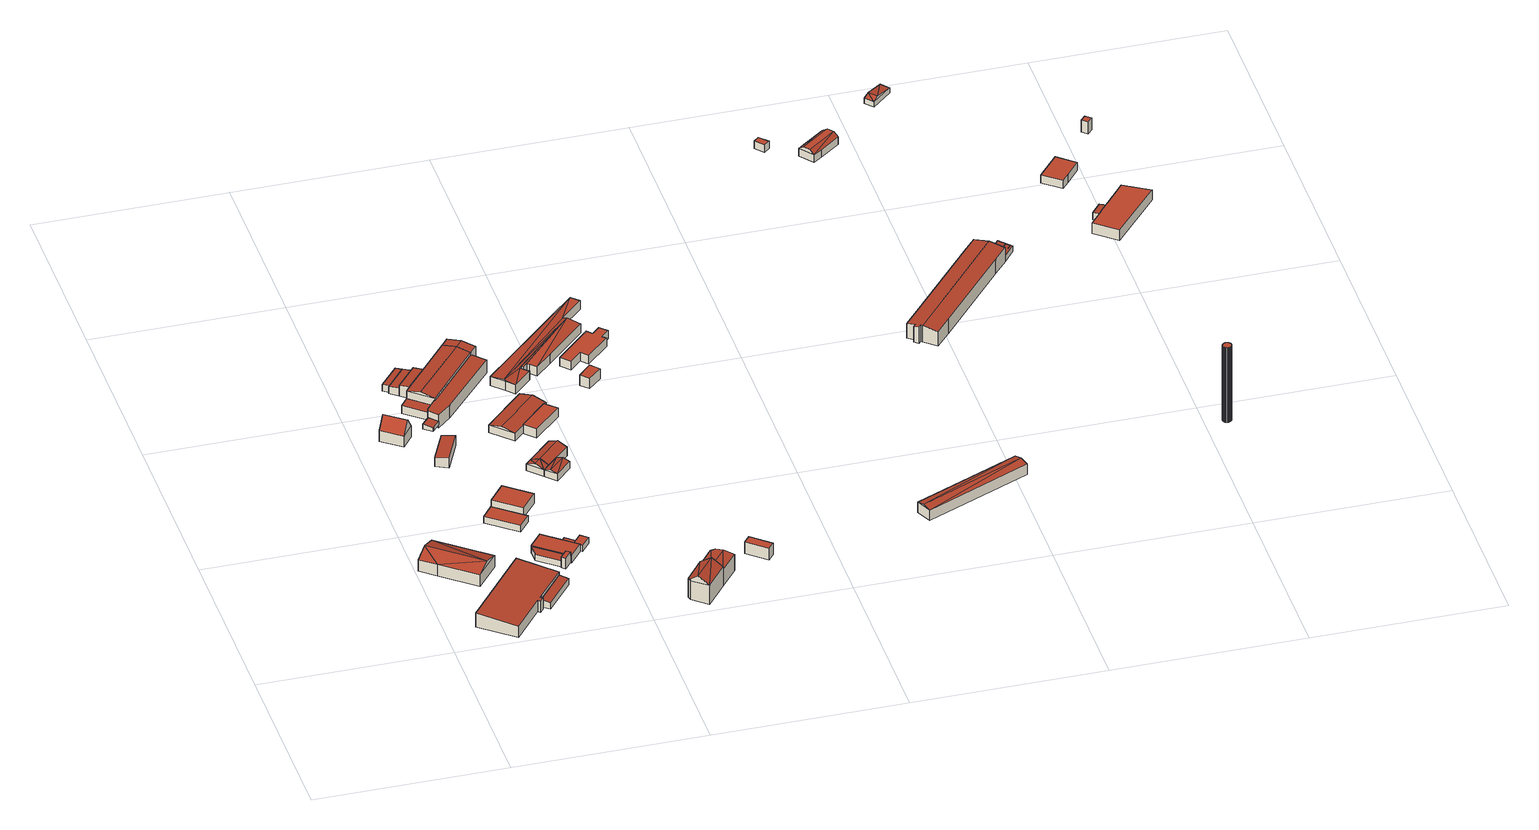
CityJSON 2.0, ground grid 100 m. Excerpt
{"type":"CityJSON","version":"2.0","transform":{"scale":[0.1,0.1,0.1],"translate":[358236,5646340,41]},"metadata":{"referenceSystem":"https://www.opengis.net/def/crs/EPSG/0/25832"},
"CityObjects":{
"building1":{"type":"Building","attributes":{"Gemeindeschluessel":"05315000","Geometrietyp2DReferenz":"3000","function":"31001_2000","roofType":"5000","measuredHeight":9.55},"geometry":[{"type":"Solid","lod":"2","boundaries":[[[[0,1,2,3]],[[4,5,1,0]],[[6,7,5,4]],[[8,9,7,6]],[[3,2,9,8]],[[8,6,10]],[[8,10,11]],[[11,3,8]],[[10,4,0]],[[0,11,10]],[[4,10,6]],[[3,11,0]],[[1,5,7,9,2]]]],"semantics":{"surfaces":[{"type":"WallSurface"},{"type":"RoofSurface"},{"type":"GroundSurface"}],"values":[[0,0,0,0,0,1,1,1,1,1,0,0,2]]}}]},
"building2":{"type":"Building","attributes":{"Gemeindeschluessel":"05315000","Geometrietyp2DReferenz":"3000","function":"31001_2000"},"children":["building2-1","building2-2"]},
"building2-1":{"type":"BuildingPart","attributes":{"roofType":"2100","measuredHeight":4.45},"parents":["building2"],"geometry":[{"type":"Solid","lod":"2","boundaries":[[[[12,13,14,15]],[[16,17,13,12]],[[18,19,17,16]],[[20,21,19,18]],[[16,12,15,20,18]],[[14,13,17,19,21]],[[21,20,15,14]]]],"semantics":{"surfaces":[{"type":"WallSurface"},{"type":"RoofSurface"},{"type":"GroundSurface"},{"type":"ClosureSurface"}],"values":[[0,0,0,0,1,2,3]]}}]},
"building2-2":{"type":"BuildingPart","attributes":{"roofType":"2100","measuredHeight":8.29},"parents":["building2"],"geometry":[{"type":"Solid","lod":"2","boundaries":[[[[22,15,14,23,24]],[[21,20,25]],[[26,27,21,25]],[[28,29,27,26]],[[30,31,29,28]],[[32,33,31,30]],[[34,35,33,32]],[[36,37,35,34]],[[24,23,37,36]],[[34,32,30,28,26,25,22,24,36]],[[14,21,27,29,31,33,35,37,23]],[[15,22,25,20]],[[21,14,15,20]]]],"semantics":{"surfaces":[{"type":"WallSurface"},{"type":"RoofSurface"},{"type":"GroundSurface"},{"type":"ClosureSurface"}],"values":[[0,0,0,0,0,0,0,0,0,1,2,0,3]]}}]},
"building3":{"type":"Building","attributes":{"Gemeindeschluessel":"05315000","Geometrietyp2DReferenz":"3000","function":"31001_1000","roofType":"3100","measuredHeight":12.95},"address":[{"country":"Germany","locality":"Köln","thoroughfareNumber":"4","thoroughfareName":"Sachsenbergstr."}],"geometry":[{"type":"Solid","lod":"2","boundaries":[[[[38,39,40,41]],[[42,43,39,38]],[[44,45,43,42]],[[41,40,45,44]],[[38,46,42]],[[44,47,41]],[[41,47,46,38]],[[42,46,47,44]],[[39,43,45,40]]]],"semantics":{"surfaces":[{"type":"WallSurface"},{"type":"RoofSurface"},{"type":"GroundSurface"}],"values":[[0,0,0,0,0,0,1,1,2]]}}]},
"building4":{"type":"Building","attributes":{"Gemeindeschluessel":"05315000","Geometrietyp2DReferenz":"3000","function":"31001_2000","roofType":"1000","measuredHeight":3.87},"geometry":[{"type":"Solid","lod":"2","boundaries":[[[[48,49,50,51]],[[52,53,49,48]],[[54,55,53,52]],[[51,50,55,54]],[[52,48,51,54]],[[49,53,55,50]]]],"semantics":{"surfaces":[{"type":"WallSurface"},{"type":"RoofSurface"},{"type":"GroundSurface"}],"values":[[0,0,0,0,1,2]]}}]},
"building5":{"type":"Building","attributes":{"Gemeindeschluessel":"05315000","Geometrietyp2DReferenz":"3000","function":"31001_2000","roofType":"2100","measuredHeight":3.9},"geometry":[{"type":"Solid","lod":"2","boundaries":[[[[56,57,58,59]],[[60,61,57,56]],[[62,63,61,60]],[[59,58,63,62]],[[60,56,59,62]],[[57,61,63,58]]]],"semantics":{"surfaces":[{"type":"WallSurface"},{"type":"RoofSurface"},{"type":"GroundSurface"}],"values":[[0,0,0,0,1,2]]}}]},
"building6":{"type":"Building","attributes":{"Gemeindeschluessel":"05315000","Geometrietyp2DReferenz":"3000","function":"31001_2000","roofType":"2100","measuredHeight":6.06},"geometry":[{"type":"Solid","lod":"2","boundaries":[[[[64,65,66,67]],[[68,69,65,64]],[[70,71,69,68]],[[67,66,71,70]],[[68,64,67,70]],[[65,69,71,66]]]],"semantics":{"surfaces":[{"type":"WallSurface"},{"type":"RoofSurface"},{"type":"GroundSurface"}],"values":[[0,0,0,0,1,2]]}}]},
"building7":{"type":"Building","attributes":{"Gemeindeschluessel":"05315000","Geometrietyp2DReferenz":"3000","function":"31001_2000"},"children":["building7-1","building7-2"]},
"building7-1":{"type":"BuildingPart","attributes":{"roofType":"9999","measuredHeight":6.12},"parents":["building7"],"geometry":[{"type":"Solid","lod":"2","boundaries":[[[[72,73,74,75,76]],[[74,77,78,75]],[[73,79,80,77,74]],[[79,73,72,81]],[[76,82,83,81,72]],[[75,78,82,76]],[[83,80,79,81]],[[77,80,83,82,78]]]],"semantics":{"surfaces":[{"type":"RoofSurface"},{"type":"WallSurface"},{"type":"GroundSurface"}],"values":[[0,1,1,1,1,1,1,2]]}}]},
"building7-2":{"type":"BuildingPart","attributes":{"roofType":"1000","measuredHeight":4.29},"parents":["building7"],"geometry":[{"type":"Solid","lod":"2","boundaries":[[[[84,85,86,87]],[[88,89,85,84]],[[90,91,89,88]],[[92,93,91,90]],[[94,95,93,92]],[[81,83,95,94]],[[87,86,80,79]],[[81,94,92,90,88,84,87,79]],[[85,89,91,93,95,83,80,86]],[[83,81,79,80]]]],"semantics":{"surfaces":[{"type":"WallSurface"},{"type":"RoofSurface"},{"type":"GroundSurface"},{"type":"ClosureSurface"}],"values":[[0,0,0,0,0,0,0,1,2,3]]}}]},
"building8":{"type":"Building","attributes":{"Gemeindeschluessel":"05315000","Geometrietyp2DReferenz":"3000","function":"51009_1610","roofType":"1000","measuredHeight":5.78},"geometry":[{"type":"Solid","lod":"2","boundaries":[[[[96,97,98,99]],[[100,101,97,96]],[[102,103,101,100]],[[99,98,103,102]],[[100,96,99,102]],[[97,101,103,98]]]],"semantics":{"surfaces":[{"type":"WallSurface"},{"type":"RoofSurface"},{"type":"GroundSurface"}],"values":[[0,0,0,0,1,2]]}}]},
"building9":{"type":"Building","attributes":{"Gemeindeschluessel":"05315000","Geometrietyp2DReferenz":"3000","function":"31001_2460","roofType":"2100","measuredHeight":2.67},"geometry":[{"type":"Solid","lod":"2","boundaries":[[[[104,105,106,107]],[[108,109,105,104]],[[110,111,109,108]],[[112,113,111,110]],[[107,106,113,112]],[[110,108,104,107,112]],[[105,109,111,113,106]]]],"semantics":{"surfaces":[{"type":"WallSurface"},{"type":"RoofSurface"},{"type":"GroundSurface"}],"values":[[0,0,0,0,0,1,2]]}}]},
"building10":{"type":"Building","attributes":{"Gemeindeschluessel":"05315000","Geometrietyp2DReferenz":"3000","function":"31001_2000","roofType":"1000","measuredHeight":3.77},"geometry":[{"type":"Solid","lod":"2","boundaries":[[[[114,115,116,117]],[[118,119,115,114]],[[120,121,119,118]],[[117,116,121,120]],[[118,114,117,120]],[[115,119,121,116]]]],"semantics":{"surfaces":[{"type":"WallSurface"},{"type":"RoofSurface"},{"type":"GroundSurface"}],"values":[[0,0,0,0,1,2]]}}]},
"building11":{"type":"Building","attributes":{"Gemeindeschluessel":"05315000","Geometrietyp2DReferenz":"3000","function":"31001_2000","roofType":"2100","measuredHeight":4.21},"geometry":[{"type":"Solid","lod":"2","boundaries":[[[[122,123,124,125]],[[126,127,123,122]],[[128,129,127,126]],[[125,124,129,128]],[[126,122,125,128]],[[123,127,129,124]]]],"semantics":{"surfaces":[{"type":"WallSurface"},{"type":"RoofSurface"},{"type":"GroundSurface"}],"values":[[0,0,0,0,1,2]]}}]},
"building12":{"type":"Building","attributes":{"Gemeindeschluessel":"05315000","Geometrietyp2DReferenz":"3000","function":"31001_2000","roofType":"1000","measuredHeight":3.73},"geometry":[{"type":"Solid","lod":"2","boundaries":[[[[118,119,121,120]],[[130,131,119,118]],[[132,133,131,130]],[[134,135,133,132]],[[136,137,135,134]],[[120,121,137,136]],[[134,132,130,118,120,136]],[[119,131,133,135,137,121]]]],"semantics":{"surfaces":[{"type":"WallSurface"},{"type":"RoofSurface"},{"type":"GroundSurface"}],"values":[[0,0,0,0,0,0,1,2]]}}]},
"building13":{"type":"Building","attributes":{"Gemeindeschluessel":"05315000","Geometrietyp2DReferenz":"3000","function":"31001_2000"},"children":["building13-1","building13-2"]},
"building13-1":{"type":"BuildingPart","attributes":{"roofType":"2100","measuredHeight":7.08},"parents":["building13"],"geometry":[{"type":"Solid","lod":"2","boundaries":[[[[138,139,140,141,142]],[[143,144,139,138]],[[145,146,147,144,143]],[[143,138,142,145]],[[139,144,147,140]],[[146,145,142,141]],[[140,147,146,141]]]],"semantics":{"surfaces":[{"type":"WallSurface"},{"type":"RoofSurface"},{"type":"GroundSurface"},{"type":"ClosureSurface"}],"values":[[0,0,0,1,2,0,3]]}}]},
"building13-2":{"type":"BuildingPart","attributes":{"roofType":"2100","measuredHeight":4.71},"parents":["building13"],"geometry":[{"type":"Solid","lod":"2","boundaries":[[[[148,149,147,146]],[[125,150,149,148]],[[128,151,150,125]],[[152,153,151,128]],[[141,140,153,152]],[[152,128,125,148,146,141]],[[149,150,151,153,140,147]],[[140,141,146,147]]]],"semantics":{"surfaces":[{"type":"WallSurface"},{"type":"RoofSurface"},{"type":"GroundSurface"},{"type":"ClosureSurface"}],"values":[[0,0,0,0,0,1,2,3]]}}]},
"building14":{"type":"Building","attributes":{"Gemeindeschluessel":"05315000","Geometrietyp2DReferenz":"3000","function":"31001_2000"},"children":["building14-1","building14-2","building14-3","building14-4"]},
"building14-1":{"type":"BuildingPart","attributes":{"roofType":"3100","measuredHeight":10.9},"parents":["building14"],"geometry":[{"type":"Solid","lod":"2","boundaries":[[[[154,155,156,157,158]],[[159,160,155,154]],[[161,162,163,160,159]],[[154,164,159]],[[158,165,164,154]],[[159,164,165,161]],[[155,160,163,156]],[[162,161,166,167,158,157]],[[156,163,162,157]],[[166,161,165]],[[158,167,165]],[[167,166,165]]]],"semantics":{"surfaces":[{"type":"WallSurface"},{"type":"RoofSurface"},{"type":"GroundSurface"},{"type":"ClosureSurface"}],"values":[[0,0,0,0,1,1,2,0,3,0,0,3]]}}]},
"building14-2":{"type":"BuildingPart","attributes":{"roofType":"2100","measuredHeight":4.96},"parents":["building14"],"geometry":[{"type":"Solid","lod":"2","boundaries":[[[[168,169,170,171]],[[172,173,169,168]],[[171,174,172,168]],[[175,170,169,173]],[[173,172,174,175]],[[170,175,174,171]]]],"semantics":{"surfaces":[{"type":"WallSurface"},{"type":"RoofSurface"},{"type":"GroundSurface"},{"type":"ClosureSurface"}],"values":[[0,0,1,2,3,3]]}}]},
"building14-3":{"type":"BuildingPart","attributes":{"roofType":"3100","measuredHeight":10.9},"parents":["building14"],"geometry":[{"type":"Solid","lod":"2","boundaries":[[[[176,177,178,179]],[[157,156,177,176]],[[179,178,173,172,180]],[[176,179,180,181,165,167,157]],[[162,166,165,181,182]],[[180,182,181]],[[177,156,163,183,175,173,178]],[[156,157,162,184,163]],[[184,162,182,185]],[[183,163,184,185]],[[174,186,185,182,180,172]],[[173,175,174,172]],[[183,185,186,174,175]],[[167,166,162,157]],[[165,166,167]]]],"semantics":{"surfaces":[{"type":"WallSurface"},{"type":"RoofSurface"},{"type":"GroundSurface"},{"type":"ClosureSurface"}],"values":[[0,0,0,1,1,0,2,3,0,3,0,3,3,0,3]]}}]},
"building14-4":{"type":"BuildingPart","attributes":{"roofType":"2100","measuredHeight":8.38},"parents":["building14"],"geometry":[{"type":"Solid","lod":"2","boundaries":[[[[187,188,189,190]],[[191,192,188,187]],[[193,171,170,192,191]],[[185,183,175,174,186]],[[194,195,163,184]],[[196,197,195,194]],[[190,189,197,196]],[[194,184,185,186,193,191,187,190,196]],[[188,192,170,175,183,163,195,197,189]],[[171,193,186,174]],[[175,170,171,174]],[[183,185,184,163]]]],"semantics":{"surfaces":[{"type":"WallSurface"},{"type":"RoofSurface"},{"type":"GroundSurface"},{"type":"ClosureSurface"}],"values":[[0,0,0,0,0,0,0,1,2,0,3,3]]}}]},
"building15":{"type":"Building","attributes":{"Gemeindeschluessel":"05315000","Geometrietyp2DReferenz":"3000","function":"51009_1610"},"children":["building15-1","building15-2"]},
"building15-1":{"type":"BuildingPart","attributes":{"roofType":"3100","measuredHeight":5.27},"parents":["building15"],"geometry":[{"type":"Solid","lod":"2","boundaries":[[[[198,199,200,201]],[[202,203,204,199,198]],[[201,200,205,206]],[[198,207,202]],[[206,208,201]],[[198,201,208]],[[208,207,198]],[[207,208,206]],[[206,202,207]],[[199,204,209,205,200]],[[209,210,203,202,206,205]],[[204,203,210,209]]]],"semantics":{"surfaces":[{"type":"WallSurface"},{"type":"RoofSurface"},{"type":"GroundSurface"},{"type":"ClosureSurface"}],"values":[[0,0,0,0,0,1,1,1,1,2,0,3]]}}]},
"building15-2":{"type":"BuildingPart","attributes":{"roofType":"3100","measuredHeight":6.08},"parents":["building15"],"geometry":[{"type":"Solid","lod":"2","boundaries":[[[[211,212,213,214]],[[210,209,212,211]],[[214,213,204,203]],[[211,215,210]],[[203,216,214]],[[216,215,211]],[[211,214,216]],[[203,210,215]],[[215,216,203]],[[212,209,204,213]],[[209,210,203,204]]]],"semantics":{"surfaces":[{"type":"WallSurface"},{"type":"RoofSurface"},{"type":"GroundSurface"},{"type":"ClosureSurface"}],"values":[[0,0,0,0,0,1,1,1,1,2,3]]}}]},
"building16":{"type":"Building","attributes":{"Gemeindeschluessel":"05315000","Geometrietyp2DReferenz":"3000","function":"31001_2000","roofType":"3100","measuredHeight":7.46},"geometry":[{"type":"Solid","lod":"2","boundaries":[[[[217,218,219,211]],[[220,221,218,217]],[[210,222,221,220]],[[211,219,222,210]],[[217,223,220]],[[210,224,211]],[[211,224,223,217]],[[220,223,224,210]],[[218,221,222,219]]]],"semantics":{"surfaces":[{"type":"WallSurface"},{"type":"RoofSurface"},{"type":"GroundSurface"}],"values":[[0,0,0,0,0,0,1,1,2]]}}]},
"building17":{"type":"Building","attributes":{"Gemeindeschluessel":"05315000","Geometrietyp2DReferenz":"3000","function":"31001_2000","roofType":"3100","measuredHeight":6.03},"geometry":[{"type":"Solid","lod":"2","boundaries":[[[[225,226,227,228]],[[229,230,226,225]],[[231,232,230,229]],[[228,227,232,231]],[[225,233,229]],[[231,234,228]],[[228,234,233,225]],[[229,233,234,231]],[[226,230,232,227]]]],"semantics":{"surfaces":[{"type":"WallSurface"},{"type":"RoofSurface"},{"type":"GroundSurface"}],"values":[[0,0,0,0,0,0,1,1,2]]}}]},
"building18":{"type":"Building","attributes":{"Gemeindeschluessel":"05315000","Geometrietyp2DReferenz":"3000","function":"31001_2000"},"children":["building18-1","building18-2"]},
"building18-1":{"type":"BuildingPart","attributes":{"roofType":"3100","measuredHeight":14.94},"parents":["building18"],"geometry":[{"type":"Solid","lod":"2","boundaries":[[[[235,236,237,238]],[[239,240,236,235]],[[241,242,243,240,239]],[[238,237,244,245,246]],[[238,246,247]],[[248,238,247]],[[247,241,248]],[[239,249,248,241]],[[248,249,235,238]],[[249,239,235]],[[247,246,241]],[[236,240,243,244,237]],[[250,242,241,246,245]],[[244,243,242,245]],[[242,250,245]]]],"semantics":{"surfaces":[{"type":"WallSurface"},{"type":"RoofSurface"},{"type":"GroundSurface"},{"type":"ClosureSurface"}],"values":[[0,0,0,0,1,1,1,1,0,0,0,2,0,3,3]]}}]},
"building18-2":{"type":"BuildingPart","attributes":{"roofType":"3100","measuredHeight":10.38},"parents":["building18"],"geometry":[{"type":"Solid","lod":"2","boundaries":[[[[251,252,253,254]],[[255,256,252,251]],[[245,244,256,255]],[[254,253,243,242]],[[257,258,259,250]],[[254,242,250,259]],[[255,257,245]],[[250,245,257]],[[258,257,255,251]],[[259,258,251,254]],[[252,256,244,243,253]],[[244,245,242,243]],[[250,242,245]]]],"semantics":{"surfaces":[{"type":"WallSurface"},{"type":"RoofSurface"},{"type":"GroundSurface"},{"type":"ClosureSurface"}],"values":[[0,0,0,0,1,1,1,1,0,0,2,3,3]]}}]},
"building19":{"type":"Building","attributes":{"Gemeindeschluessel":"05315000","Geometrietyp2DReferenz":"3000","function":"51009_1610","roofType":"1000","measuredHeight":5.28},"geometry":[{"type":"Solid","lod":"2","boundaries":[[[[260,261,262,263]],[[264,265,261,260]],[[266,267,265,264]],[[260,263,266,264]],[[262,261,265,267]],[[263,262,267,266]]]],"semantics":{"surfaces":[{"type":"WallSurface"},{"type":"RoofSurface"},{"type":"GroundSurface"}],"values":[[0,0,0,1,2,0]]}}]},
"building20":{"type":"Building","attributes":{"Gemeindeschluessel":"05315000","Geometrietyp2DReferenz":"3000","function":"31001_2000","roofType":"1000","measuredHeight":6.76},"geometry":[{"type":"Solid","lod":"2","boundaries":[[[[268,269,270,271]],[[272,273,269,268]],[[274,275,273,272]],[[271,270,275,274]],[[272,268,271,274]],[[269,273,275,270]]]],"semantics":{"surfaces":[{"type":"WallSurface"},{"type":"RoofSurface"},{"type":"GroundSurface"}],"values":[[0,0,0,0,1,2]]}}]},
"building21":{"type":"Building","attributes":{"Gemeindeschluessel":"05315000","Geometrietyp2DReferenz":"3000","function":"31001_2400","roofType":"5000","measuredHeight":6.09},"geometry":[{"type":"Solid","lod":"2","boundaries":[[[[276,277,278,279]],[[280,281,277,276]],[[282,283,281,280]],[[284,285,283,282]],[[286,287,285,284]],[[288,289,287,286]],[[290,291,289,288]],[[292,293,291,290]],[[294,295,293,292]],[[296,297,295,294]],[[298,299,297,296]],[[300,301,299,298]],[[302,303,301,300]],[[304,305,303,302]],[[306,307,305,304]],[[308,309,307,306]],[[279,278,309,308]],[[288,286,310,290]],[[292,290,310,294]],[[294,310,296]],[[296,310,298]],[[298,310,300]],[[311,304,300,312]],[[310,312,300]],[[300,304,302]],[[284,282,280]],[[284,280,312]],[[276,279,308,312,280]],[[310,284,312]],[[311,306,304]],[[311,312,308,306]],[[310,286,284]],[[277,281,283,285,287,289,291,293,295,297,299,301,303,305,307,309,278]]]],"semantics":{"surfaces":[{"type":"WallSurface"},{"type":"RoofSurface"},{"type":"GroundSurface"}],"values":[[0,0,0,0,0,0,0,0,0,0,0,0,0,0,0,0,0,1,1,1,1,1,1,1,1,1,1,1,1,0,0,0,2]]}}]},
"building22":{"type":"Building","attributes":{"Gemeindeschluessel":"05315000","Geometrietyp2DReferenz":"3000","function":"51009_1610","roofType":"9999","measuredHeight":6},"geometry":[{"type":"Solid","lod":"2","boundaries":[[[[313,314,315,316]],[[314,317,318,315]],[[313,319,317,314]],[[316,320,319,313]],[[315,318,320,316]],[[317,319,320,318]]]],"semantics":{"surfaces":[{"type":"RoofSurface"},{"type":"WallSurface"},{"type":"GroundSurface"}],"values":[[0,1,1,1,1,2]]}}]},
"building23":{"type":"Building","attributes":{"Gemeindeschluessel":"05315000","Geometrietyp2DReferenz":"3000","function":"31001_2400","roofType":"1000","measuredHeight":4.96},"geometry":[{"type":"Solid","lod":"2","boundaries":[[[[321,322,323,324]],[[325,326,322,321]],[[327,328,326,325]],[[329,330,328,327]],[[331,332,330,329]],[[333,334,332,331]],[[335,336,334,333]],[[337,338,336,335]],[[339,340,338,337]],[[324,323,340,339]],[[337,335,333,331,329,327,325,321,324,339]],[[322,326,328,330,332,334,336,338,340,323]]]],"semantics":{"surfaces":[{"type":"WallSurface"},{"type":"RoofSurface"},{"type":"GroundSurface"}],"values":[[0,0,0,0,0,0,0,0,0,0,1,2]]}}]},
"building24":{"type":"Building","attributes":{"Gemeindeschluessel":"05315000","Geometrietyp2DReferenz":"3000","function":"31001_2000","roofType":"3100","measuredHeight":7.25},"geometry":[{"type":"Solid","lod":"2","boundaries":[[[[341,342,343,344]],[[345,346,342,341]],[[347,348,346,345]],[[344,343,348,347]],[[341,349,345]],[[347,350,344]],[[350,349,341]],[[341,344,350]],[[347,345,349]],[[349,350,347]],[[342,346,348,343]]]],"semantics":{"surfaces":[{"type":"WallSurface"},{"type":"RoofSurface"},{"type":"GroundSurface"}],"values":[[0,0,0,0,0,0,1,1,1,1,2]]}}]},
"building25":{"type":"Building","attributes":{"Gemeindeschluessel":"05315000","Geometrietyp2DReferenz":"3000","function":"31001_2500","roofType":"1000","measuredHeight":4.36},"geometry":[{"type":"Solid","lod":"2","boundaries":[[[[351,352,353,354]],[[355,356,352,351]],[[357,358,356,355]],[[354,353,358,357]],[[355,351,354,357]],[[352,356,358,353]]]],"semantics":{"surfaces":[{"type":"WallSurface"},{"type":"RoofSurface"},{"type":"GroundSurface"}],"values":[[0,0,0,0,1,2]]}}]},
"building26":{"type":"Building","attributes":{"Gemeindeschluessel":"05315000","Geometrietyp2DReferenz":"3000","function":"31001_2000","roofType":"3100","measuredHeight":9.9},"address":[{"country":"Germany","locality":"Köln","thoroughfareNumber":"185","thoroughfareName":"Auenweg"}],"geometry":[{"type":"Solid","lod":"2","boundaries":[[[[359,360,361,362]],[[363,364,360,359]],[[365,366,364,363]],[[367,368,366,365]],[[369,370,368,367]],[[371,372,370,369]],[[373,374,372,371]],[[375,376,374,373]],[[377,378,376,375]],[[379,380,378,377]],[[381,382,380,379]],[[383,384,382,381]],[[385,386,384,383]],[[362,361,386,385]],[[379,377,375,373,371,369,367,365,363,381]],[[359,362,385,383,381,363]],[[360,364,366,368,370,372,374,376,378,380,382,384,386,361]]]],"semantics":{"surfaces":[{"type":"WallSurface"},{"type":"RoofSurface"},{"type":"GroundSurface"}],"values":[[0,0,0,0,0,0,0,0,0,0,0,0,0,0,1,1,2]]}}]},
"building27":{"type":"Building","attributes":{"Gemeindeschluessel":"05315000","Geometrietyp2DReferenz":"3000","function":"31001_2000","roofType":"9999","measuredHeight":6.5},"geometry":[{"type":"Solid","lod":"2","boundaries":[[[[387,388,389,390]],[[391,392,388,387]],[[393,394,392,391]],[[395,396,394,393]],[[397,398,396,395]],[[390,389,398,397]],[[399,387,400]],[[390,397,400,387]],[[395,393,391,401]],[[401,402,395]],[[400,403,402,401,399]],[[399,401,391,387]],[[402,403,400,397,395]],[[388,392,394,396,398,389]]]],"semantics":{"surfaces":[{"type":"WallSurface"},{"type":"RoofSurface"},{"type":"GroundSurface"}],"values":[[0,0,0,0,0,0,1,1,1,1,1,0,0,2]]}}]},
"building28":{"type":"Building","attributes":{"Gemeindeschluessel":"05315000","Geometrietyp2DReferenz":"3000","function":"51009_1610","roofType":"2100","measuredHeight":4.01},"geometry":[{"type":"Solid","lod":"2","boundaries":[[[[404,405,406,407]],[[408,384,405,404]],[[409,382,384,408]],[[407,406,382,409]],[[408,404,407,409]],[[405,384,382,406]]]],"semantics":{"surfaces":[{"type":"WallSurface"},{"type":"RoofSurface"},{"type":"GroundSurface"}],"values":[[0,0,0,0,1,2]]}}]},
"building29":{"type":"Building","attributes":{"Gemeindeschluessel":"05315000","Geometrietyp2DReferenz":"3000","function":"31001_2400","roofType":"2100","measuredHeight":3.65},"geometry":[{"type":"Solid","lod":"2","boundaries":[[[[410,411,412,413]],[[414,415,411,410]],[[416,417,415,414]],[[413,412,417,416]],[[414,410,413,416]],[[411,415,417,412]]]],"semantics":{"surfaces":[{"type":"WallSurface"},{"type":"RoofSurface"},{"type":"GroundSurface"}],"values":[[0,0,0,0,1,2]]}}]},
"building30":{"type":"Building","attributes":{"Gemeindeschluessel":"05315000","Geometrietyp2DReferenz":"3000","function":"31001_2000","roofType":"1000","measuredHeight":44.12},"geometry":[{"type":"Solid","lod":"2","boundaries":[[[[418,419,420,421]],[[422,423,419,418]],[[424,425,423,422]],[[426,427,425,424]],[[428,429,427,426]],[[430,431,429,428]],[[432,433,431,430]],[[434,435,433,432]],[[436,437,435,434]],[[438,439,437,436]],[[440,441,439,438]],[[442,443,441,440]],[[444,445,443,442]],[[446,447,445,444]],[[448,449,447,446]],[[450,451,449,448]],[[452,453,451,450]],[[454,455,453,452]],[[456,457,455,454]],[[458,459,457,456]],[[460,461,459,458]],[[462,463,461,460]],[[464,465,463,462]],[[466,467,465,464]],[[468,469,467,466]],[[470,471,469,468]],[[421,420,471,470]],[[468,466,464,462,460,458,456,454,452,450,448,446,444,442,440,438,436,434,432,430,428,426,424,422,418,421,470]],[[419,423,425,427,429,431,433,435,437,439,441,443,445,447,449,451,453,455,457,459,461,463,465,467,469,471,420]]]],"semantics":{"surfaces":[{"type":"WallSurface"},{"type":"RoofSurface"},{"type":"GroundSurface"}],"values":[[0,0,0,0,0,0,0,0,0,0,0,0,0,0,0,0,0,0,0,0,0,0,0,0,0,0,0,1,2]]}}]},
"building31":{"type":"Building","attributes":{"Gemeindeschluessel":"05315000","Geometrietyp2DReferenz":"3000","function":"31001_2000","roofType":"3100","measuredHeight":4.65},"geometry":[{"type":"Solid","lod":"2","boundaries":[[[[472,473,474,475]],[[476,477,473,472]],[[478,479,477,476]],[[475,474,479,478]],[[472,480,476]],[[478,481,475]],[[480,472,475]],[[475,481,480]],[[476,480,481]],[[481,478,476]],[[473,477,479,474]]]],"semantics":{"surfaces":[{"type":"WallSurface"},{"type":"RoofSurface"},{"type":"GroundSurface"}],"values":[[0,0,0,0,0,0,1,1,1,1,2]]}}]},
"building32":{"type":"Building","attributes":{"Gemeindeschluessel":"05315000","Geometrietyp2DReferenz":"3000","function":"31001_2000","roofType":"1000","measuredHeight":4.58},"geometry":[{"type":"Solid","lod":"2","boundaries":[[[[482,483,484,485]],[[486,487,483,482]],[[488,489,487,486]],[[490,491,489,488]],[[485,484,491,490]],[[488,486,482,485,490]],[[483,487,489,491,484]]]],"semantics":{"surfaces":[{"type":"WallSurface"},{"type":"RoofSurface"},{"type":"GroundSurface"}],"values":[[0,0,0,0,0,1,2]]}}]},
"building33":{"type":"Building","attributes":{"Gemeindeschluessel":"05315000","Geometrietyp2DReferenz":"3000","function":"31001_2000"},"children":["building33-1","building33-2"]},
"building33-1":{"type":"BuildingPart","attributes":{"roofType":"2100","measuredHeight":4.5},"parents":["building33"],"geometry":[{"type":"Solid","lod":"2","boundaries":[[[[492,493,494,495]],[[496,497,498,499]],[[495,494,497,496]],[[499,492,495,496]],[[493,498,497,494]],[[493,492,499,498]]]],"semantics":{"surfaces":[{"type":"WallSurface"},{"type":"RoofSurface"},{"type":"GroundSurface"},{"type":"ClosureSurface"}],"values":[[0,0,0,1,2,3]]}}]},
"building33-2":{"type":"BuildingPart","attributes":{"roofType":"1000","measuredHeight":6.03},"parents":["building33"],"geometry":[{"type":"Solid","lod":"2","boundaries":[[[[493,492,500]],[[501,502,493,500]],[[503,504,502,501]],[[505,506,504,503]],[[507,508,506,505]],[[509,510,508,507]],[[511,499,498,510,509]],[[509,507,505,503,501,500,511]],[[502,504,506,508,510,498,493]],[[499,511,500,492]],[[493,498,499,492]]]],"semantics":{"surfaces":[{"type":"WallSurface"},{"type":"RoofSurface"},{"type":"GroundSurface"},{"type":"ClosureSurface"}],"values":[[0,0,0,0,0,0,0,1,2,0,3]]}}]},
"building34":{"type":"Building","attributes":{"Gemeindeschluessel":"05315000","Geometrietyp2DReferenz":"3000","function":"31001_2000","roofType":"1000","measuredHeight":7.09},"geometry":[{"type":"Solid","lod":"2","boundaries":[[[[512,513,514,515]],[[516,517,513,512]],[[518,519,517,516]],[[515,514,519,518]],[[516,512,515,518]],[[513,517,519,514]]]],"semantics":{"surfaces":[{"type":"WallSurface"},{"type":"RoofSurface"},{"type":"GroundSurface"}],"values":[[0,0,0,0,1,2]]}}]}
},
"vertices":[
[115,812,92],[115,812,26],[7,670,26],[7,670,92],[372,605,92],[372,605,26],[260,466,92],[260,466,26],[86,606,92],[86,606,26],[314,533,121],[59,739,121],
[636,394,71],[636,394,26],[634,392,26],[634,392,71],[675,363,63],[675,363,26],[536,190,63],[536,190,26],[497,221,70],[497,221,26],
[634,392,91],[459,533,26],[459,533,109],[497,221,91],[489,211,91],[489,211,26],[501,202,90],[501,202,26],[481,178,90],[481,178,26],[470,187,91],[470,187,26],[324,4,91],[324,4,26],[148,145,109],[148,145,26],
[280,1766,85],[280,1766,22],[177,1845,22],[177,1845,85],[224,1694,85],[224,1694,22],[121,1772,85],[121,1772,22],[252,1730,151],[149,1809,151],
[477,1047,62],[477,1047,24],[421,976,24],[421,976,62],[629,924,62],[629,924,24],[573,854,62],[573,854,24],
[682,518,60],[682,518,25],[715,558,25],[715,558,64],[574,605,60],[574,605,25],[573,673,64],[573,673,25],
[467,1637,83],[467,1637,22],[402,1667,22],[402,1667,75],[386,1465,83],[386,1465,22],[321,1496,75],[321,1496,22],
[734,543,86],[715,558,86],[682,518,86],[679,514,86],[698,498,86],[682,518,24],[679,514,24],[715,558,67],[715,558,24],[734,543,67],[698,498,24],[734,543,24],
[639,754,67],[639,754,24],[573,673,24],[573,673,67],[730,680,67],[730,680,24],[778,642,67],[778,642,24],[804,620,67],[804,620,24],[738,539,67],[738,539,24],
[568,1177,79],[568,1177,21],[487,1076,21],[487,1076,79],[701,1070,79],[701,1070,21],[619,970,79],[619,970,21],
[393,1861,51],[393,1861,24],[351,1814,24],[351,1814,51],[435,1823,46],[435,1823,24],[398,1781,46],[398,1781,24],[394,1776,46],[394,1776,24],
[746,699,64],[746,699,27],[730,680,27],[730,680,64],[793,661,64],[793,661,27],[778,642,64],[778,642,27],
[252,2181,55],[252,2181,18],[281,2156,18],[281,2156,60],[349,2296,55],[349,2296,18],[378,2272,60],[378,2272,18],
[823,698,64],[823,698,27],[861,667,64],[861,667,27],[815,611,64],[815,611,27],[804,620,64],[804,620,27],
[469,2199,90],[469,2199,19],[423,2238,19],[423,2238,66],[423,2238,83],[365,2075,90],[365,2075,19],[319,2114,83],[319,2114,66],[319,2114,19],
[276,2150,60],[276,2150,19],[281,2156,19],[378,2272,19],[379,2274,60],[379,2274,19],
[637,2399,102],[637,2399,6],[602,2358,6],[602,2358,101],[602,2358,102],[754,2302,102],[754,2302,6],[718,2260,102],[718,2260,101],[718,2260,6],[695,2351,115],[660,2309,115],[717,2261,102],[603,2357,102],
[295,1991,51],[295,1991,6],[409,1896,6],[409,1896,51],[332,2035,56],[332,2035,6],[446,1940,56],[446,1940,6],
[469,2199,101],[469,2199,6],[365,2075,6],[365,2075,101],[332,2035,101],[390,1987,115],[448,1938,101],[448,1938,6],[718,2260,90],[448,1938,89],[446,1940,89],
[393,1861,88],[393,1861,6],[435,1823,6],[435,1823,83],[394,1878,89],[394,1878,6],[409,1896,89],[782,2205,82],[782,2205,6],[508,1888,82],[508,1888,6],
[861,1225,58],[861,1225,18],[947,1310,18],[947,1310,58],[809,1278,58],[809,1278,57],[809,1278,18],[895,1363,18],[895,1363,58],[835,1251,71],[921,1336,71],[842,1311,18],[842,1311,57],
[771,1382,57],[771,1382,18],[738,1349,18],[738,1349,57],[807,1346,79],[774,1313,79],
[896,1505,57],[896,1505,4],[771,1382,4],[967,1434,57],[967,1434,4],[842,1311,4],[931,1470,78],[807,1346,78],
[864,1914,65],[864,1914,22],[650,1702,22],[650,1702,65],[968,1809,65],[968,1809,22],[754,1597,65],[754,1597,22],[916,1862,83],[702,1650,83],
[1208,91,132],[1208,91,21],[1286,27,21],[1286,27,132],[1203,115,132],[1203,115,21],[1297,235,132],[1297,235,115],[1297,235,21],[1391,160,21],[1391,160,115],[1391,160,132],[1344,197,171],[1240,65,171],[1208,91,144],[1344,197,125],
[1401,334,115],[1401,334,21],[1374,333,21],[1374,333,115],[1479,270,115],[1479,270,21],[1432,309,125],[1401,334,119],[1381,333,116],
[1009,1740,72],[1009,1740,19],[952,1793,19],[952,1793,72],[862,1599,72],[862,1599,19],[809,1651,72],[809,1651,19],
[1597,434,87],[1597,434,19],[1565,396,19],[1565,396,87],[1695,348,87],[1695,348,19],[1663,309,87],[1663,309,19],
[1195,2495,74],[1195,2495,22],[894,2205,22],[894,2205,74],[1315,2611,74],[1315,2611,22],[1353,2572,74],[1353,2572,22],[1233,2456,74],[1233,2456,22],[1304,2383,74],[1304,2383,22],[1092,2177,74],[1092,2177,22],[1003,2092,74],[1003,2092,22],[973,2123,74],[973,2123,22],[963,2133,74],[963,2133,22],[940,2111,74],[940,2111,22],[932,2120,74],[932,2120,22],[921,2109,74],[921,2109,22],[958,2070,74],[958,2070,22],[863,1977,74],[863,1977,22],[825,2016,74],[825,2016,22],[764,2079,74],[764,2079,22],[1250,2439,83],[825,2016,82],[819,2022,83],
[1289,1985,82],[1248,2030,82],[1180,1962,82],[1218,1921,82],[1248,2030,22],[1180,1962,22],[1289,1985,22],[1218,1921,22],
[1175,2095,74],[1175,2095,24],[1235,2153,24],[1235,2153,74],[1130,2141,74],[1130,2141,24],[1313,2318,74],[1313,2318,24],[1337,2292,74],[1337,2292,24],[1379,2332,74],[1379,2332,24],[1416,2294,74],[1416,2294,24],[1374,2254,74],[1374,2254,24],[1392,2236,74],[1392,2236,24],[1269,2117,74],[1269,2117,24],
[3011,713,104],[3011,713,43],[2452,467,43],[2452,467,104],[3047,630,104],[3047,630,43],[2489,385,104],[2489,385,43],[3029,671,115],[2470,426,115],
[2554,3667,66],[2554,3667,23],[2525,3642,23],[2525,3642,66],[2595,3621,66],[2595,3621,23],[2565,3596,66],[2565,3596,23],
[2933,1807,108],[2933,1807,23],[3007,1894,23],[3007,1894,108],[2869,1861,122],[2869,1861,23],[2862,1867,121],[2862,1867,23],[2851,1854,121],[2851,1854,23],[2828,1874,115],[2828,1874,23],[2838,1886,115],[2838,1886,23],[2805,1915,108],[2805,1915,23],[2879,2002,108],[2879,2002,23],[3236,2424,108],[3236,2424,23],[3306,2506,108],[3306,2506,23],[3370,2452,122],[3370,2452,23],[3433,2398,108],[3433,2398,23],[3364,2316,108],[3364,2316,23],
[2865,3632,71],[2865,3632,27],[2759,3552,27],[2759,3552,71],[2922,3557,71],[2922,3557,27],[2817,3477,71],[2817,3477,27],[2772,3443,71],[2772,3443,27],[2715,3518,71],[2715,3518,27],[2883,3609,92],[2733,3495,92],[2907,3578,92],[2757,3464,92],[2756,3465,92],
[3493,2471,57],[3493,2471,23],[3431,2524,23],[3431,2524,64],[3433,2398,57],[3370,2452,64],
[3442,2468,60],[3442,2468,24],[3462,2452,24],[3462,2452,58],[3462,2491,60],[3462,2491,24],[3481,2476,58],[3481,2476,24],
[4115,794,484],[4115,794,43],[4118,798,43],[4118,798,484],[4110,790,484],[4110,790,43],[4106,788,484],[4106,788,43],[4100,787,484],[4100,787,43],[4095,787,484],[4095,787,43],[4089,789,484],[4089,789,43],[4085,791,484],[4085,791,43],[4081,795,484],[4081,795,43],[4078,800,484],[4078,800,43],[4076,805,484],[4076,805,43],[4076,810,484],[4076,810,43],[4077,816,484],[4077,816,43],[4079,821,484],[4079,821,43],[4082,825,484],[4082,825,43],[4086,828,484],[4086,828,43],[4091,831,484],[4091,831,43],[4096,832,484],[4096,832,43],[4101,832,484],[4101,832,43],[4107,831,484],[4107,831,43],[4111,828,484],[4111,828,43],[4115,825,484],[4115,825,43],[4118,821,484],[4118,821,43],[4120,817,484],[4120,817,43],[4121,813,484],[4121,813,43],[4121,809,484],[4121,809,43],[4120,803,484],[4120,803,43],
[3278,3900,61],[3278,3900,30],[3241,3942,30],[3241,3942,61],[3173,3808,61],[3173,3808,30],[3136,3850,61],[3136,3850,30],[3198,3830,76],[3161,3872,76],
[3779,2990,69],[3779,2990,23],[3870,2915,23],[3870,2915,69],[3887,3119,69],[3887,3119,23],[3977,3043,69],[3977,3043,23],[3906,2957,69],[3906,2957,23],
[4016,2641,82],[4016,2641,37],[3982,2669,37],[3982,2669,77],[3931,2607,77],[3931,2607,37],[3964,2579,37],[3964,2579,82],
[4016,2641,98],[4118,2765,98],[4118,2765,37],[4251,2685,98],[4251,2685,37],[4008,2403,98],[4008,2403,37],[3896,2496,98],[3896,2496,37],[3965,2579,98],[3965,2579,37],[3964,2579,98],
[4114,3403,73],[4114,3403,2],[4089,3373,2],[4089,3373,73],[4144,3378,73],[4144,3378,2],[4118,3348,73],[4118,3348,2]
]}
